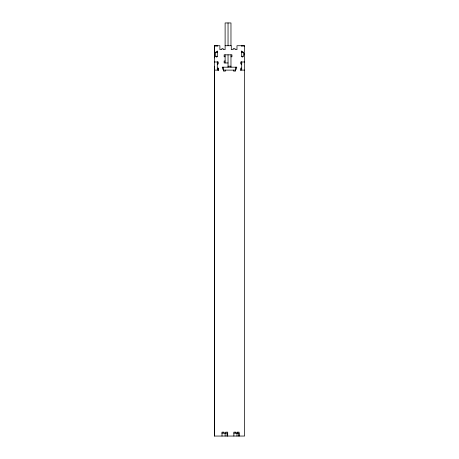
<?xml version="1.0" encoding="UTF-8"?>
<svg xmlns="http://www.w3.org/2000/svg" width="459" height="459" viewBox="0 0 459 459"><rect width="100%" height="100%" fill="white"/><g stroke="black" fill="none" stroke-linecap="round" stroke-linejoin="round"><path stroke-width="0.69" d="M225.117 45.722L231.284 45.722L231.284 49.624L233.235 49.624L233.235 48.648L235.025 48.648L235.025 49.624L236.976 49.624L236.976 45.722L244.63 45.722L244.618 436.05L214.37 436.05L214.37 66.211M214.37 57.914L214.37 45.722L219.895 45.722L219.895 49.624L221.846 49.624L221.846 48.648L223.166 48.648L223.166 49.624L225.117 49.624L225.117 22.95L230.969 22.95L230.969 45.722M241.692 52.102C243.58 49.79 243.878 55.464 243.155 56.291A0.734 0.734 0 0 1 242.421 57.025A0.734 0.734 0 0 1 241.692 56.291L241.704 50.926M214.37 45.998L217.296 45.998M241.704 45.998L244.63 45.998M215.541 52.223L217.296 52.223M241.704 52.223L243.459 52.223M214.37 53.852L214.732 53.852M244.268 53.852L244.63 53.852M214.37 54.828L214.732 54.828M244.268 54.828L244.63 54.828M215.541 56.291L217.296 56.291L217.296 50.926M241.704 56.291L243.167 56.291M225.117 56.778L224.141 56.778L224.141 54.828L231.944 54.828L231.944 56.778L230.969 56.778M225.117 61.007L224.141 61.007L224.141 62.958L228.043 62.958M214.37 61.982L218.272 61.982L218.272 63.933L217.296 63.933M244.63 61.982L240.717 61.982L240.717 63.933L241.692 63.933M228.043 66.211L230.969 66.211M222.179 67.186L236.821 67.186M217.296 68.161L218.3 68.161L218.3 70.112M241.721 68.161L240.717 68.161L240.745 70.112M223.499 69.137L222.506 69.137L222.523 67.186M235.519 69.137L236.505 69.137L236.494 67.186M214.37 70.112L218.713 70.112M223.481 70.112L235.53 70.112M240.286 70.112L244.63 70.112M221.846 433.124L227.067 433.124L227.067 436.05M233.832 433.124L238.927 433.124L238.927 436.05M217.296 52.102C215.409 49.79 215.105 55.464 215.833 56.291A0.734 0.734 0 0 0 216.562 57.025A0.734 0.734 0 0 0 217.296 56.291M241.721 51.328L241.721 52.733M241.721 61.85L241.721 63.956M241.704 45.722L241.704 46.112M241.704 61.982L241.698 70.112M239.087 436.05L239.087 432.149L237.137 432.149L237.137 433.124M236.976 433.124L236.976 436.05M235.823 433.124L235.823 432.149L233.872 432.149L233.872 436.05M235.519 67.186L235.519 71.093L233.568 71.093L233.568 70.112M230.969 54.828L230.969 67.186M228.043 22.95L228.043 45.722M228.043 54.828L228.043 67.186M227.704 436.05L227.704 432.149L225.753 432.149L225.753 433.124M225.432 70.112L225.432 71.093L223.481 71.093L223.481 67.186M225.117 54.828L225.117 62.958M225.117 433.124L225.117 436.05M223.963 433.124L223.963 432.149L222.013 432.149L222.013 436.05M218.272 68.161L218.272 70.112M217.325 51.328L217.325 52.733M217.325 61.85L217.325 63.956M217.296 45.722L217.296 46.112M217.296 61.982L217.302 70.112M214.37 45.722L214.37 436.05"/></g></svg>
